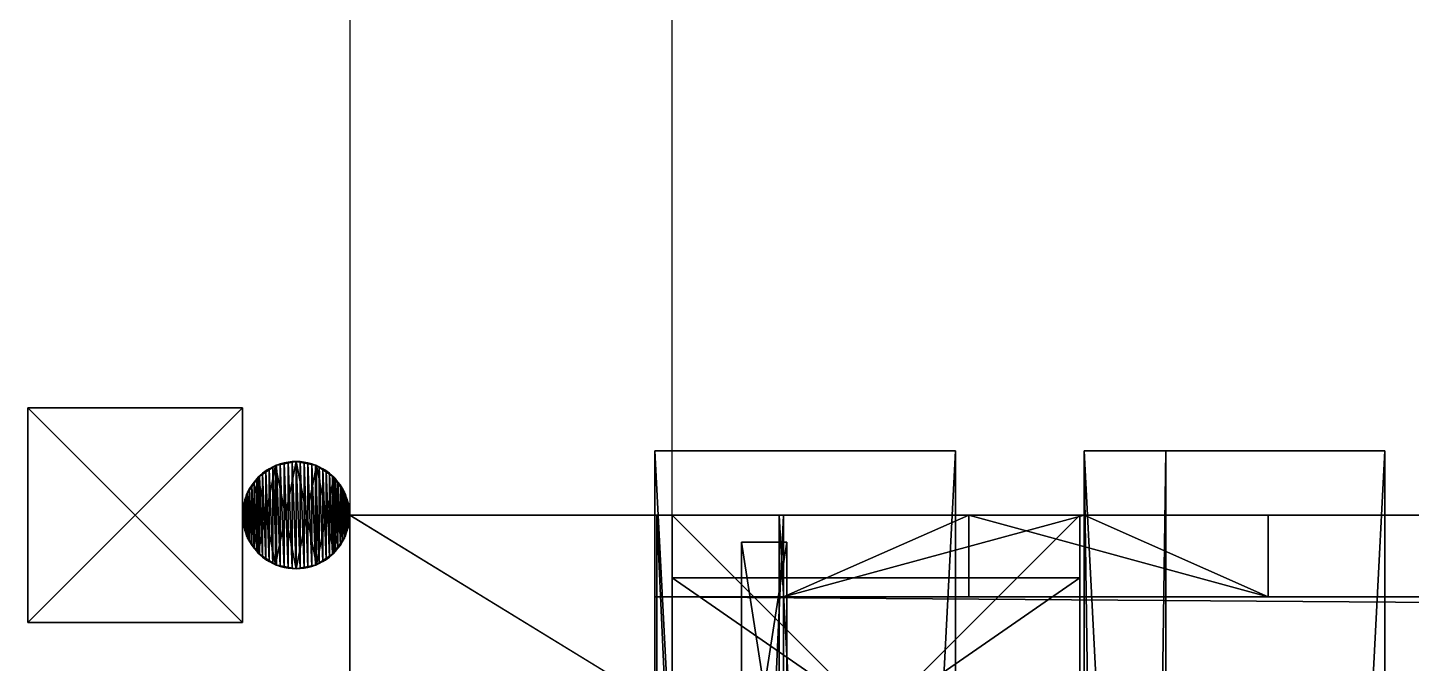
# Model space of a CAD drawing. Extents: x -1989 to 1557, y -2316 to 1157.
# Drawn here: x -90 to -25.5, y -1120.7 to -1091.1 of the extents above; entities that cross this region are included whole.
import ezdxf

# ---------------------------------------------------------------- set-up
doc = ezdxf.new("R2010")
doc.units = 0
doc.layers.get('0').update_dxf_attribs({"color": 13, "linetype": 'CONTINUOUS'})
for name, color, linetype in [('COLUMN', 5, 'CONTINUOUS'), ('COLUMN_C', 5, 'CONTINUOUS'), ('RED_DUST_1', 12, 'CONTINUOUS'), ('SITE', 250, 'CONTINUOUS')]:
    doc.layers.add(name, color=color, linetype=linetype)

# ---------------------------------------------------------------- blocks, each defined once
blk = doc.blocks.new('COMPONENT_1')
for p, q in [((0, -12), (0, 258.82)), ((0, 258.82), (14, 258.82)), ((0, -12, 2.7), (0, 258.82, 2.7)), ((0, 258.82), (0, 258.82, 2.7)), ((0, 258.82, 2.7), (14, 258.82, 2.7)), ((14, 258.82), (14, -12)), ((14, 258.82), (14, 258.82, 2.7)), ((14, 258.82, 2.7), (14, -12, 2.7))]:
    blk.add_line(p, q)
mesh = blk.add_polyface()
corners = [(14, 258.82), (0, -12), (0, 258.82), (14, -12)]
mesh.append_faces([[corners[k] for k in face] for face in [(0, 1, 2), (1, 0, 3)]], dxfattribs={"vtx0": -1})
mesh = blk.add_polyface()
corners = [(0, 258.82, 2.7), (0, -12), (0, -12, 2.7), (0, 258.82)]
mesh.append_faces([[corners[k] for k in face] for face in [(0, 1, 2), (1, 0, 3)]], dxfattribs={"vtx0": -1})
at = {"color": 250}
mesh = blk.add_polyface(dxfattribs=at)
corners = [(14, -12, 2.7), (0, 258.82, 2.7), (0, -12, 2.7), (14, 258.82, 2.7)]
mesh.append_faces([[corners[k] for k in face] for face in [(0, 1, 2), (1, 0, 3)]], dxfattribs={"vtx0": -1, "color": 250})
mesh = blk.add_polyface()
corners = [(0, 258.82, 2.7), (14, 258.82), (0, 258.82), (14, 258.82, 2.7)]
mesh.append_faces([[corners[k] for k in face] for face in [(0, 1, 2), (1, 0, 3)]], dxfattribs={"vtx0": -1})
mesh = blk.add_polyface()
corners = [(14, 258.82), (14, -12, 2.7), (14, -12), (14, 258.82, 2.7)]
mesh.append_faces([[corners[k] for k in face] for face in [(0, 1, 2), (1, 0, 3)]], dxfattribs={"vtx0": -1})
blk = doc.blocks.new('GROUP_16')
for p, q in [((570, 0), (570, 260)), ((21.199, 0), (570, 0))]:
    blk.add_line(p, q)
mesh = blk.add_polyface()
corners = [(145.547, 260), (570, 0), (21.199, 0), (570, 260)]
mesh.append_faces([[corners[k] for k in face] for face in [(0, 1, 2), (1, 0, 3)]], dxfattribs={"vtx0": -1})
blk = doc.blocks.new('GROUP_33')
for p, q in [((13.787, 3.8, 354.531), (0, 3.8, 352.1)), ((0, 0, 352.1), (0, 3.8, 352.1)), ((0, 3.8, 352.1), (62.085, 3.8)), ((76.301, 3.8), (13.787, 3.8, 354.531)), ((13.787, 0, 354.531), (13.787, 3.8, 354.531)), ((62.085, 0), (62.085, 3.8)), ((62.085, 3.8), (76.301, 3.8)), ((76.301, 0), (76.301, 3.8)), ((0, 0, 352.1), (62.085, 0)), ((13.787, 0, 354.531), (0, 0, 352.1)), ((76.301, 0), (13.787, 0, 354.531)), ((62.085, 0), (76.301, 0))]:
    blk.add_line(p, q)
mesh = blk.add_polyface()
corners = [(0, 3.8, 352.1), (62.085, 0), (0, 0, 352.1), (62.085, 3.8)]
mesh.append_faces([[corners[k] for k in face] for face in [(0, 1, 2), (1, 0, 3)]], dxfattribs={"vtx0": -1})
mesh = blk.add_polyface()
corners = [(13.787, 0, 354.531), (0, 3.8, 352.1), (0, 0, 352.1), (13.787, 3.8, 354.531)]
mesh.append_faces([[corners[k] for k in face] for face in [(0, 1, 2), (1, 0, 3)]], dxfattribs={"vtx0": -1})
mesh = blk.add_polyface()
corners = [(0, 3.8, 352.1), (76.301, 3.8), (62.085, 3.8), (13.787, 3.8, 354.531)]
mesh.append_faces([[corners[k] for k in face] for face in [(0, 1, 2), (1, 0, 3)]], dxfattribs={"vtx0": -1})
mesh = blk.add_polyface()
corners = [(76.301, 3.8), (13.787, 0, 354.531), (76.301, 0), (13.787, 3.8, 354.531)]
mesh.append_faces([[corners[k] for k in face] for face in [(0, 1, 2), (1, 0, 3)]], dxfattribs={"vtx0": -1})
mesh = blk.add_polyface()
corners = [(76.301, 3.8), (62.085, 0), (62.085, 3.8), (76.301, 0)]
mesh.append_faces([[corners[k] for k in face] for face in [(0, 1, 2), (1, 0, 3)]], dxfattribs={"vtx0": -1})
mesh = blk.add_polyface()
corners = [(76.301, 0), (0, 0, 352.1), (62.085, 0), (13.787, 0, 354.531)]
mesh.append_faces([[corners[k] for k in face] for face in [(0, 1, 2), (1, 0, 3)]], dxfattribs={"vtx0": -1})
blk = doc.blocks.new('GROUP_28')
for p, q in [((0, 0, 3.8), (0, 254.253, 3.8)), ((0, 0), (0, 254.253)), ((14.216, 254.253), (14.216, 0)), ((14.216, 254.253, 3.8), (14.216, 0, 3.8)), ((0, 0), (0, 0, 3.8)), ((14.216, 0), (0, 0)), ((14.216, 0, 3.8), (0, 0, 3.8)), ((14.216, 0), (14.216, 0, 3.8))]:
    blk.add_line(p, q)
mesh = blk.add_polyface()
corners = [(14.216, 0, 3.8), (0, 254.253, 3.8), (0, 0, 3.8), (14.216, 254.253, 3.8)]
mesh.append_faces([[corners[k] for k in face] for face in [(0, 1, 2), (1, 0, 3)]], dxfattribs={"vtx0": -1})
mesh = blk.add_polyface()
corners = [(0, 254.253, 3.8), (0, 0), (0, 0, 3.8), (0, 254.253)]
mesh.append_faces([[corners[k] for k in face] for face in [(0, 1, 2), (1, 0, 3)]], dxfattribs={"vtx0": -1})
mesh = blk.add_polyface()
corners = [(0, 254.253), (14.216, 0), (0, 0), (14.216, 254.253)]
mesh.append_faces([[corners[k] for k in face] for face in [(0, 1, 2), (1, 0, 3)]], dxfattribs={"vtx0": -1})
mesh = blk.add_polyface()
corners = [(14.216, 254.253), (14.216, 0, 3.8), (14.216, 0), (14.216, 254.253, 3.8)]
mesh.append_faces([[corners[k] for k in face] for face in [(0, 1, 2), (1, 0, 3)]], dxfattribs={"vtx0": -1})
mesh = blk.add_polyface()
corners = [(14.216, 0, 3.8), (0, 0), (14.216, 0), (0, 0, 3.8)]
mesh.append_faces([[corners[k] for k in face] for face in [(0, 1, 2), (1, 0, 3)]], dxfattribs={"vtx0": -1})
blk = doc.blocks.new('GROUP_4')
for p, q in [((19, 19, -9), (0, 19, -9)), ((0, 19, -9), (0, 19, 10)), ((19, 19, 10), (0, 19, 10)), ((0, 19, -9), (0, 0, -9)), ((0, 19, 10), (0, 0, 10)), ((19, 19, -9), (19, 19, 10)), ((19, 0, -9), (19, 19, -9)), ((19, 0, 10), (19, 19, 10)), ((0, 16.08, 7.08), (0, 2.92, 7.08)), ((0, 2.92, -6.08), (0, 16.08, -6.08)), ((0, 16.08, -6.08), (0, 16.08, 7.08)), ((19, 16.08, 7.08), (0, 16.08, 7.08)), ((19, 16.08, -6.08), (0, 16.08, -6.08)), ((19, 16.08, -6.08), (19, 16.08, 7.08)), ((19, 16.08, 7.08), (19, 2.92, 7.08)), ((19, 2.92, -6.08), (19, 16.08, -6.08)), ((0, 2.92, 7.08), (0, 2.92, -6.08)), ((19, 2.92, 7.08), (0, 2.92, 7.08)), ((19, 2.92, -6.08), (0, 2.92, -6.08)), ((19, 2.92, 7.08), (19, 2.92, -6.08)), ((0, 0, 10), (19, 0, 10)), ((0, 0, -9), (19, 0, -9)), ((0, 0, -9), (0, 0, 10)), ((19, 0, -9), (19, 0, 10))]:
    blk.add_line(p, q)
mesh = blk.add_polyface()
corners = [(0, 19, 10), (19, 19, -9), (0, 19, -9), (19, 19, 10)]
mesh.append_faces([[corners[k] for k in face] for face in [(0, 1, 2), (1, 0, 3)]], dxfattribs={"vtx0": -1})
mesh = blk.add_polyface()
corners = [(19, 0, 10), (0, 19, 10), (0, 0, 10), (19, 19, 10)]
mesh.append_faces([[corners[k] for k in face] for face in [(0, 1, 2), (1, 0, 3)]], dxfattribs={"vtx0": -1})
mesh = blk.add_polyface()
corners = [(19, 19, -9), (0, 0, -9), (0, 19, -9), (19, 0, -9)]
mesh.append_faces([[corners[k] for k in face] for face in [(0, 1, 2), (1, 0, 3)]], dxfattribs={"vtx0": -1})
mesh = blk.add_polyface()
corners = [(0, 0, 10), (0, 2.92, 7.08), (0, 0, -9), (0, 19, 10), (0, 16.08, 7.08), (0, 16.08, -6.08), (0, 2.92, -6.08), (0, 19, -9)]
mesh.append_faces([[corners[k] for k in face] for face in [(0, 1, 2), (1, 3, 4), (4, 3, 5), (2, 6, 7), (6, 2, 1), (7, 5, 3)]], dxfattribs={"vtx0": -1, "vtx1": -1})
mesh.append_faces([[corners[k] for k in face] for face in [(1, 0, 3), (7, 6, 5)]], dxfattribs={"vtx0": -1, "vtx2": -1})
mesh = blk.add_polyface()
corners = [(19, 0, -9), (19, 2.92, -6.08), (19, 0, 10), (19, 19, -9), (19, 16.08, -6.08), (19, 16.08, 7.08), (19, 2.92, 7.08), (19, 19, 10)]
mesh.append_faces([[corners[k] for k in face] for face in [(0, 1, 2), (1, 3, 4), (4, 3, 5), (2, 6, 7), (6, 2, 1), (7, 5, 3)]], dxfattribs={"vtx0": -1, "vtx1": -1})
mesh.append_faces([[corners[k] for k in face] for face in [(1, 0, 3), (7, 6, 5)]], dxfattribs={"vtx0": -1, "vtx2": -1})
mesh = blk.add_polyface()
corners = [(19, 16.08, 7.08), (0, 2.92, 7.08), (0, 16.08, 7.08), (19, 2.92, 7.08)]
mesh.append_faces([[corners[k] for k in face] for face in [(0, 1, 2), (1, 0, 3)]], dxfattribs={"vtx0": -1})
mesh = blk.add_polyface()
corners = [(19, 2.92, -6.08), (0, 16.08, -6.08), (0, 2.92, -6.08), (19, 16.08, -6.08)]
mesh.append_faces([[corners[k] for k in face] for face in [(0, 1, 2), (1, 0, 3)]], dxfattribs={"vtx0": -1})
mesh = blk.add_polyface()
corners = [(19, 16.08, 7.08), (0, 16.08, -6.08), (19, 16.08, -6.08), (0, 16.08, 7.08)]
mesh.append_faces([[corners[k] for k in face] for face in [(0, 1, 2), (1, 0, 3)]], dxfattribs={"vtx0": -1})
mesh = blk.add_polyface()
corners = [(0, 2.92, 7.08), (19, 2.92, -6.08), (0, 2.92, -6.08), (19, 2.92, 7.08)]
mesh.append_faces([[corners[k] for k in face] for face in [(0, 1, 2), (1, 0, 3)]], dxfattribs={"vtx0": -1})
mesh = blk.add_polyface()
corners = [(19, 0, 10), (0, 0, -9), (19, 0, -9), (0, 0, 10)]
mesh.append_faces([[corners[k] for k in face] for face in [(0, 1, 2), (1, 0, 3)]], dxfattribs={"vtx0": -1})
blk = doc.blocks.new('GROUP_1')
at = {"color": 7}
for p, q in [((50.867, 1197.5), (50.867, 1207.5)), ((50.867, 1207.5), (60.867, 1207.5)), ((50.867, 1207.5), (50.867, 1207.5, 400)), ((50.867, 1207.5, 400), (60.867, 1207.5, 400)), ((50.867, 1197.5, 400), (50.867, 1207.5, 400)), ((60.867, 1207.5), (60.867, 1197.5)), ((60.867, 1207.5), (60.867, 1207.5, 400)), ((60.867, 1207.5, 400), (60.867, 1197.5, 400)), ((62.41, 1204.81, 190), (61.599, 1204.268, 190)), ((62.41, 1204.81), (61.599, 1204.268)), ((61.599, 1204.268), (62.41, 1204.81, 190)), ((62.117, 1204.665, 190), (61.958, 1204.566, 190)), ((62.282, 1204.752, 190), (62.117, 1204.665, 190)), ((62.453, 1204.827, 190), (62.282, 1204.752, 190)), ((63.367, 1205, 190), (62.41, 1204.81, 190)), ((63.367, 1205), (62.41, 1204.81)), ((62.41, 1204.81), (63.367, 1205, 190)), ((62.41, 1204.81, 190), (62.41, 1204.81)), ((62.63, 1204.889, 190), (62.453, 1204.827, 190)), ((62.81, 1204.938, 190), (62.63, 1204.889, 190)), ((62.994, 1204.972, 190), (62.81, 1204.938, 190)), ((63.18, 1204.993, 190), (62.994, 1204.972, 190)), ((63.367, 1205, 190), (63.18, 1204.993, 190)), ((64.323, 1204.81, 190), (63.367, 1205, 190)), ((63.367, 1205, 190), (63.367, 1205)), ((64.323, 1204.81), (63.367, 1205)), ((63.367, 1205), (64.323, 1204.81, 190)), ((63.553, 1204.993, 190), (63.367, 1205, 190)), ((63.739, 1204.972, 190), (63.553, 1204.993, 190)), ((63.923, 1204.938, 190), (63.739, 1204.972, 190)), ((64.104, 1204.889, 190), (63.923, 1204.938, 190)), ((64.28, 1204.827, 190), (64.104, 1204.889, 190)), ((64.451, 1204.752, 190), (64.28, 1204.827, 190)), ((65.134, 1204.268, 190), (64.323, 1204.81, 190)), ((65.134, 1204.268), (64.323, 1204.81)), ((64.323, 1204.81), (65.134, 1204.268, 190)), ((64.323, 1204.81, 190), (64.323, 1204.81)), ((64.617, 1204.665, 190), (64.451, 1204.752, 190)), ((64.775, 1204.566, 190), (64.617, 1204.665, 190)), ((61.599, 1204.268, 190), (61.057, 1203.457, 190)), ((61.599, 1204.268), (61.057, 1203.457)), ((61.057, 1203.457), (61.599, 1204.268, 190)), ((61.412, 1204.059, 190), (61.301, 1203.908, 190)), ((61.534, 1204.2, 190), (61.412, 1204.059, 190)), ((61.666, 1204.333, 190), (61.534, 1204.2, 190)), ((61.599, 1204.268, 190), (61.599, 1204.268)), ((61.808, 1204.455, 190), (61.666, 1204.333, 190)), ((61.958, 1204.566, 190), (61.808, 1204.455, 190)), ((64.925, 1204.455, 190), (64.775, 1204.566, 190)), ((65.067, 1204.333, 190), (64.925, 1204.455, 190)), ((65.199, 1204.2, 190), (65.067, 1204.333, 190)), ((65.676, 1203.457, 190), (65.134, 1204.268, 190)), ((65.134, 1204.268, 190), (65.134, 1204.268)), ((65.676, 1203.457), (65.134, 1204.268)), ((65.134, 1204.268), (65.676, 1203.457, 190)), ((65.321, 1204.059, 190), (65.199, 1204.2, 190)), ((65.432, 1203.908, 190), (65.321, 1204.059, 190)), ((61.057, 1203.457, 190), (60.867, 1202.5, 190)), ((61.057, 1203.457), (60.867, 1202.5)), ((60.867, 1202.5), (61.057, 1203.457, 190)), ((61.039, 1203.413, 190), (60.978, 1203.237, 190)), ((61.114, 1203.585, 190), (61.039, 1203.413, 190)), ((61.057, 1203.457, 190), (61.057, 1203.457)), ((61.202, 1203.75, 190), (61.114, 1203.585, 190)), ((61.301, 1203.908, 190), (61.202, 1203.75, 190)), ((65.532, 1203.75, 190), (65.432, 1203.908, 190)), ((65.619, 1203.585, 190), (65.532, 1203.75, 190)), ((65.694, 1203.413, 190), (65.619, 1203.585, 190)), ((65.867, 1202.5, 190), (65.676, 1203.457, 190)), ((65.867, 1202.5), (65.676, 1203.457)), ((65.676, 1203.457), (65.867, 1202.5, 190)), ((65.676, 1203.457, 190), (65.676, 1203.457)), ((65.755, 1203.237, 190), (65.694, 1203.413, 190)), ((60.895, 1202.873, 190), (60.874, 1202.687, 190)), ((60.929, 1203.056, 190), (60.895, 1202.873, 190)), ((60.978, 1203.237, 190), (60.929, 1203.056, 190)), ((65.804, 1203.056, 190), (65.755, 1203.237, 190)), ((65.839, 1202.873, 190), (65.804, 1203.056, 190)), ((65.86, 1202.687, 190), (65.839, 1202.873, 190)), ((60.874, 1202.687, 190), (60.867, 1202.5, 190)), ((60.867, 1202.5, 190), (61.057, 1201.543, 190)), ((60.867, 1202.5, 190), (60.867, 1202.5)), ((60.867, 1202.5), (61.057, 1201.543)), ((61.057, 1201.543), (60.867, 1202.5, 190)), ((60.867, 1202.5, 190), (60.874, 1202.313, 190)), ((60.874, 1202.313, 190), (60.895, 1202.127, 190)), ((60.895, 1202.127, 190), (60.929, 1201.944, 190)), ((65.676, 1201.543, 190), (65.867, 1202.5, 190)), ((65.676, 1201.543), (65.867, 1202.5)), ((65.867, 1202.5), (65.676, 1201.543, 190)), ((65.804, 1201.944, 190), (65.839, 1202.127, 190)), ((65.839, 1202.127, 190), (65.86, 1202.313, 190)), ((65.867, 1202.5, 190), (65.86, 1202.687, 190)), ((65.86, 1202.313, 190), (65.867, 1202.5, 190)), ((65.867, 1202.5, 190), (65.867, 1202.5)), ((60.929, 1201.944, 190), (60.978, 1201.763, 190)), ((60.978, 1201.763, 190), (61.039, 1201.587, 190)), ((61.039, 1201.587, 190), (61.114, 1201.415, 190)), ((61.057, 1201.543, 190), (61.599, 1200.732, 190)), ((61.057, 1201.543, 190), (61.057, 1201.543)), ((61.057, 1201.543), (61.599, 1200.732)), ((61.599, 1200.732), (61.057, 1201.543, 190)), ((61.114, 1201.415, 190), (61.202, 1201.25, 190)), ((65.134, 1200.732, 190), (65.676, 1201.543, 190)), ((65.134, 1200.732), (65.676, 1201.543)), ((65.676, 1201.543), (65.134, 1200.732, 190)), ((65.532, 1201.25, 190), (65.619, 1201.415, 190)), ((65.619, 1201.415, 190), (65.694, 1201.587, 190)), ((65.676, 1201.543, 190), (65.676, 1201.543)), ((65.694, 1201.587, 190), (65.755, 1201.763, 190)), ((65.755, 1201.763, 190), (65.804, 1201.944, 190)), ((61.202, 1201.25, 190), (61.301, 1201.092, 190)), ((61.301, 1201.092, 190), (61.412, 1200.941, 190)), ((61.412, 1200.941, 190), (61.534, 1200.8, 190)), ((61.534, 1200.8, 190), (61.666, 1200.667, 190)), ((65.067, 1200.667, 190), (65.199, 1200.8, 190)), ((65.199, 1200.8, 190), (65.321, 1200.941, 190)), ((65.321, 1200.941, 190), (65.432, 1201.092, 190)), ((65.432, 1201.092, 190), (65.532, 1201.25, 190)), ((61.599, 1200.732, 190), (62.41, 1200.19, 190)), ((61.599, 1200.732, 190), (61.599, 1200.732)), ((61.599, 1200.732), (62.41, 1200.19)), ((62.41, 1200.19), (61.599, 1200.732, 190)), ((61.666, 1200.667, 190), (61.808, 1200.545, 190)), ((61.808, 1200.545, 190), (61.958, 1200.435, 190)), ((61.958, 1200.435, 190), (62.117, 1200.335, 190)), ((62.117, 1200.335, 190), (62.282, 1200.248, 190)), ((62.282, 1200.248, 190), (62.453, 1200.173, 190)), ((62.41, 1200.19, 190), (63.367, 1200, 190)), ((62.41, 1200.19, 190), (62.41, 1200.19)), ((62.41, 1200.19), (63.367, 1200)), ((63.367, 1200), (62.41, 1200.19, 190)), ((62.453, 1200.173, 190), (62.63, 1200.111, 190)), ((62.63, 1200.111, 190), (62.81, 1200.063, 190)), ((63.367, 1200, 190), (64.323, 1200.19, 190)), ((63.367, 1200), (64.323, 1200.19)), ((64.323, 1200.19), (63.367, 1200, 190)), ((63.923, 1200.063, 190), (64.104, 1200.111, 190)), ((64.104, 1200.111, 190), (64.28, 1200.173, 190)), ((64.28, 1200.173, 190), (64.451, 1200.248, 190)), ((64.323, 1200.19, 190), (65.134, 1200.732, 190)), ((64.323, 1200.19), (65.134, 1200.732)), ((65.134, 1200.732), (64.323, 1200.19, 190)), ((64.323, 1200.19, 190), (64.323, 1200.19)), ((64.451, 1200.248, 190), (64.617, 1200.335, 190)), ((64.617, 1200.335, 190), (64.775, 1200.435, 190)), ((64.775, 1200.435, 190), (64.925, 1200.545, 190)), ((64.925, 1200.545, 190), (65.067, 1200.667, 190)), ((65.134, 1200.732, 190), (65.134, 1200.732)), ((62.81, 1200.063, 190), (62.994, 1200.028, 190)), ((62.994, 1200.028, 190), (63.18, 1200.007, 190)), ((63.18, 1200.007, 190), (63.367, 1200, 190)), ((63.367, 1200, 190), (63.553, 1200.007, 190)), ((63.367, 1200, 190), (63.367, 1200)), ((63.553, 1200.007, 190), (63.739, 1200.028, 190)), ((63.739, 1200.028, 190), (63.923, 1200.063, 190)), ((60.867, 1197.5), (50.867, 1197.5)), ((50.867, 1197.5, 400), (50.867, 1197.5)), ((60.867, 1197.5, 400), (50.867, 1197.5, 400)), ((60.867, 1197.5), (60.867, 1197.5, 400))]:
    blk.add_line(p, q, dxfattribs=at)
at = {"layer": 'COLUMN', "color": 7}
blk.add_polyline3d([(65.867, 1202.5, 190), (65.825, 1202.955, 190), (65.691, 1203.42, 190), (65.459, 1203.868, 190), (65.134, 1204.268, 190), (64.735, 1204.593, 190), (64.287, 1204.825, 190), (63.821, 1204.958, 190), (63.367, 1205, 190), (62.912, 1204.958, 190), (62.446, 1204.825, 190), (61.999, 1204.593, 190), (61.599, 1204.268, 190), (61.274, 1203.868, 190), (61.042, 1203.42, 190), (60.908, 1202.955, 190), (60.867, 1202.5, 190), (60.908, 1202.045, 190), (61.042, 1201.58, 190), (61.274, 1201.132, 190), (61.599, 1200.732, 190), (61.999, 1200.408, 190), (62.446, 1200.176, 190), (62.912, 1200.042, 190), (63.367, 1200, 190), (63.821, 1200.042, 190), (64.287, 1200.176, 190), (64.735, 1200.408, 190), (65.134, 1200.732, 190), (65.459, 1201.132, 190), (65.691, 1201.58, 190), (65.825, 1202.045, 190), (65.867, 1202.5, 190)], close=True, dxfattribs=at)
at = {"layer": 'COLUMN_C', "color": 7}
blk.add_polyline3d([(50.867, 1197.5, 0), (60.867, 1197.5, 0), (60.867, 1207.5, 0), (50.867, 1207.5, 0), (50.867, 1197.5, 0)], close=True, dxfattribs=at)
at = {"layer": 'RED_DUST_1', "color": 7}
blk.add_polyline3d([(614.668, 1202.5, 0), (65.867, 1202.5, 0), (65.867, 942.5, 0), (490.32, 942.5, 0), (614.668, 1202.5, 0)], close=True, dxfattribs=at)
at = {"layer": 'SITE', "color": 7}
for points in [[(65.867, 2742.5, 0), (65.867, 2.5, 0)], [(80.867, 2742.5, 0), (80.867, 2.5, 0)]]:
    blk.add_polyline3d(points, dxfattribs=at)
at = {"layer": 'COLUMN', "color": 7}
mesh = blk.add_polyface(dxfattribs=at)
corners = [(61.057, 1201.543, 190), (61.057, 1203.457, 190), (60.867, 1202.5, 190), (61.599, 1200.732, 190), (61.599, 1204.268, 190), (62.41, 1200.19, 190), (62.41, 1204.81, 190), (63.367, 1200, 190), (63.367, 1205, 190), (64.323, 1200.19, 190), (64.323, 1204.81, 190), (65.134, 1200.732, 190), (65.134, 1204.268, 190), (65.676, 1201.543, 190), (65.676, 1203.457, 190), (65.867, 1202.5, 190)]
mesh.append_faces([[corners[k] for k in face] for face in [(0, 1, 2), (14, 13, 15)]], dxfattribs={"vtx0": -1, "color": 7})
mesh.append_faces([[corners[k] for k in face] for face in [(1, 3, 4), (4, 5, 6), (6, 7, 8), (8, 9, 10), (10, 11, 12), (12, 13, 14)]], dxfattribs={"vtx0": -1, "vtx1": -1, "color": 7})
mesh.append_faces([[corners[k] for k in face] for face in [(1, 0, 3), (4, 3, 5), (6, 5, 7), (8, 7, 9), (10, 9, 11), (12, 11, 13)]], dxfattribs={"vtx0": -1, "vtx2": -1, "color": 7})
mesh = blk.add_polyface(dxfattribs=at)
corners = [(61.057, 1203.457), (61.057, 1201.543), (60.867, 1202.5), (61.599, 1204.268), (61.599, 1200.732), (62.41, 1204.81), (62.41, 1200.19), (63.367, 1205), (63.367, 1200), (64.323, 1204.81), (64.323, 1200.19), (65.134, 1204.268), (65.134, 1200.732), (65.676, 1203.457), (65.676, 1201.543), (65.867, 1202.5)]
mesh.append_faces([[corners[k] for k in face] for face in [(0, 1, 2), (14, 13, 15)]], dxfattribs={"vtx0": -1, "color": 7})
mesh.append_faces([[corners[k] for k in face] for face in [(1, 3, 4), (4, 5, 6), (6, 7, 8), (8, 9, 10), (10, 11, 12), (12, 13, 14)]], dxfattribs={"vtx0": -1, "vtx1": -1, "color": 7})
mesh.append_faces([[corners[k] for k in face] for face in [(1, 0, 3), (4, 3, 5), (6, 5, 7), (8, 7, 9), (10, 9, 11), (12, 11, 13)]], dxfattribs={"vtx0": -1, "vtx2": -1, "color": 7})
mesh = blk.add_polyface(dxfattribs=at)
corners = [(60.874, 1202.313, 190), (60.874, 1202.687, 190), (60.867, 1202.5, 190), (60.895, 1202.127, 190), (60.895, 1202.873, 190), (60.929, 1201.944, 190), (60.929, 1203.056, 190), (60.978, 1201.763, 190), (60.978, 1203.237, 190), (61.039, 1201.587, 190), (61.039, 1203.413, 190), (61.114, 1201.415, 190), (61.114, 1203.585, 190), (61.202, 1201.25, 190), (61.202, 1203.75, 190), (61.301, 1201.092, 190), (61.301, 1203.908, 190), (61.412, 1200.941, 190), (61.412, 1204.059, 190), (61.534, 1200.8, 190), (61.534, 1204.2, 190), (61.666, 1200.667, 190), (61.666, 1204.333, 190), (61.808, 1200.545, 190), (61.808, 1204.455, 190), (61.958, 1200.435, 190), (61.958, 1204.566, 190), (62.117, 1200.335, 190), (62.117, 1204.665, 190), (62.282, 1200.248, 190), (62.282, 1204.752, 190), (62.453, 1200.173, 190), (62.453, 1204.827, 190), (62.63, 1200.111, 190), (62.63, 1204.889, 190), (62.81, 1200.063, 190), (62.81, 1204.938, 190), (62.994, 1200.028, 190), (62.994, 1204.972, 190), (63.18, 1200.007, 190), (63.18, 1204.993, 190), (63.367, 1200, 190), (63.367, 1205, 190), (63.553, 1200.007, 190), (63.553, 1204.993, 190), (63.739, 1200.028, 190), (63.739, 1204.972, 190), (63.923, 1200.063, 190), (63.923, 1204.938, 190), (64.104, 1200.111, 190), (64.104, 1204.889, 190), (64.28, 1200.173, 190), (64.28, 1204.827, 190), (64.451, 1200.248, 190), (64.451, 1204.752, 190), (64.617, 1200.335, 190), (64.617, 1204.665, 190), (64.775, 1200.435, 190), (64.775, 1204.566, 190), (64.925, 1200.545, 190), (64.925, 1204.455, 190), (65.067, 1200.667, 190), (65.067, 1204.333, 190), (65.199, 1200.8, 190), (65.199, 1204.2, 190), (65.321, 1200.941, 190), (65.321, 1204.059, 190), (65.432, 1201.092, 190), (65.432, 1203.908, 190), (65.532, 1201.25, 190), (65.532, 1203.75, 190), (65.619, 1201.415, 190), (65.619, 1203.585, 190), (65.694, 1201.587, 190), (65.694, 1203.413, 190), (65.755, 1201.763, 190), (65.755, 1203.237, 190), (65.804, 1201.944, 190), (65.804, 1203.056, 190), (65.839, 1202.127, 190), (65.839, 1202.873, 190), (65.86, 1202.313, 190), (65.86, 1202.687, 190), (65.867, 1202.5, 190)]
mesh.append_faces([[corners[k] for k in face] for face in [(0, 1, 2), (82, 81, 83)]], dxfattribs={"vtx0": -1, "color": 7})
mesh.append_faces([[corners[k] for k in face] for face in [(1, 3, 4), (4, 5, 6), (6, 7, 8), (8, 9, 10), (10, 11, 12), (12, 13, 14), (14, 15, 16), (16, 17, 18), (18, 19, 20), (20, 21, 22), (22, 23, 24), (24, 25, 26), (26, 27, 28), (28, 29, 30), (30, 31, 32), (32, 33, 34), (34, 35, 36), (36, 37, 38), (38, 39, 40), (40, 41, 42), (42, 43, 44), (44, 45, 46), (46, 47, 48), (48, 49, 50), (50, 51, 52), (52, 53, 54), (54, 55, 56), (56, 57, 58), (58, 59, 60), (60, 61, 62), (62, 63, 64), (64, 65, 66), (66, 67, 68), (68, 69, 70), (70, 71, 72), (72, 73, 74), (74, 75, 76), (76, 77, 78), (78, 79, 80), (80, 81, 82)]], dxfattribs={"vtx0": -1, "vtx1": -1, "color": 7})
mesh.append_faces([[corners[k] for k in face] for face in [(1, 0, 3), (4, 3, 5), (6, 5, 7), (8, 7, 9), (10, 9, 11), (12, 11, 13), (14, 13, 15), (16, 15, 17), (18, 17, 19), (20, 19, 21), (22, 21, 23), (24, 23, 25), (26, 25, 27), (28, 27, 29), (30, 29, 31), (32, 31, 33), (34, 33, 35), (36, 35, 37), (38, 37, 39), (40, 39, 41), (42, 41, 43), (44, 43, 45), (46, 45, 47), (48, 47, 49), (50, 49, 51), (52, 51, 53), (54, 53, 55), (56, 55, 57), (58, 57, 59), (60, 59, 61), (62, 61, 63), (64, 63, 65), (66, 65, 67), (68, 67, 69), (70, 69, 71), (72, 71, 73), (74, 73, 75), (76, 75, 77), (78, 77, 79), (80, 79, 81)]], dxfattribs={"vtx0": -1, "vtx2": -1, "color": 7})
mesh = blk.add_polyface(dxfattribs=at)
corners = [(62.41, 1204.81, 190), (62.41, 1204.81), (61.599, 1204.268)]
mesh.append_faces([[corners[k] for k in face] for face in [(0, 1, 2)]], dxfattribs={"color": 7})
mesh = blk.add_polyface(dxfattribs=at)
corners = [(62.41, 1204.81, 190), (61.599, 1204.268), (61.599, 1204.268, 190)]
mesh.append_faces([[corners[k] for k in face] for face in [(0, 1, 2)]], dxfattribs={"color": 7})
mesh = blk.add_polyface(dxfattribs=at)
corners = [(63.367, 1205, 190), (63.367, 1205), (62.41, 1204.81)]
mesh.append_faces([[corners[k] for k in face] for face in [(0, 1, 2)]], dxfattribs={"color": 7})
mesh = blk.add_polyface(dxfattribs=at)
corners = [(63.367, 1205, 190), (62.41, 1204.81), (62.41, 1204.81, 190)]
mesh.append_faces([[corners[k] for k in face] for face in [(0, 1, 2)]], dxfattribs={"color": 7})
mesh = blk.add_polyface(dxfattribs=at)
corners = [(64.323, 1204.81, 190), (64.323, 1204.81), (63.367, 1205)]
mesh.append_faces([[corners[k] for k in face] for face in [(0, 1, 2)]], dxfattribs={"color": 7})
mesh = blk.add_polyface(dxfattribs=at)
corners = [(64.323, 1204.81, 190), (63.367, 1205), (63.367, 1205, 190)]
mesh.append_faces([[corners[k] for k in face] for face in [(0, 1, 2)]], dxfattribs={"color": 7})
mesh = blk.add_polyface(dxfattribs=at)
corners = [(65.134, 1204.268, 190), (65.134, 1204.268), (64.323, 1204.81)]
mesh.append_faces([[corners[k] for k in face] for face in [(0, 1, 2)]], dxfattribs={"color": 7})
mesh = blk.add_polyface(dxfattribs=at)
corners = [(65.134, 1204.268, 190), (64.323, 1204.81), (64.323, 1204.81, 190)]
mesh.append_faces([[corners[k] for k in face] for face in [(0, 1, 2)]], dxfattribs={"color": 7})
mesh = blk.add_polyface(dxfattribs=at)
corners = [(61.599, 1204.268), (61.057, 1203.457), (61.599, 1204.268, 190)]
mesh.append_faces([[corners[k] for k in face] for face in [(0, 1, 2)]], dxfattribs={"color": 7})
mesh = blk.add_polyface(dxfattribs=at)
corners = [(61.599, 1204.268, 190), (61.057, 1203.457), (61.057, 1203.457, 190)]
mesh.append_faces([[corners[k] for k in face] for face in [(0, 1, 2)]], dxfattribs={"color": 7})
mesh = blk.add_polyface(dxfattribs=at)
corners = [(65.134, 1204.268), (65.676, 1203.457, 190), (65.676, 1203.457)]
mesh.append_faces([[corners[k] for k in face] for face in [(0, 1, 2)]], dxfattribs={"color": 7})
mesh = blk.add_polyface(dxfattribs=at)
corners = [(65.134, 1204.268, 190), (65.676, 1203.457, 190), (65.134, 1204.268)]
mesh.append_faces([[corners[k] for k in face] for face in [(0, 1, 2)]], dxfattribs={"color": 7})
mesh = blk.add_polyface(dxfattribs=at)
corners = [(61.057, 1203.457), (60.867, 1202.5), (61.057, 1203.457, 190)]
mesh.append_faces([[corners[k] for k in face] for face in [(0, 1, 2)]], dxfattribs={"color": 7})
mesh = blk.add_polyface(dxfattribs=at)
corners = [(61.057, 1203.457, 190), (60.867, 1202.5), (60.867, 1202.5, 190)]
mesh.append_faces([[corners[k] for k in face] for face in [(0, 1, 2)]], dxfattribs={"color": 7})
mesh = blk.add_polyface(dxfattribs=at)
corners = [(65.676, 1203.457), (65.867, 1202.5, 190), (65.867, 1202.5)]
mesh.append_faces([[corners[k] for k in face] for face in [(0, 1, 2)]], dxfattribs={"color": 7})
mesh = blk.add_polyface(dxfattribs=at)
corners = [(65.676, 1203.457, 190), (65.867, 1202.5, 190), (65.676, 1203.457)]
mesh.append_faces([[corners[k] for k in face] for face in [(0, 1, 2)]], dxfattribs={"color": 7})
mesh = blk.add_polyface(dxfattribs=at)
corners = [(60.867, 1202.5), (61.057, 1201.543), (60.867, 1202.5, 190)]
mesh.append_faces([[corners[k] for k in face] for face in [(0, 1, 2)]], dxfattribs={"color": 7})
mesh = blk.add_polyface(dxfattribs=at)
corners = [(60.867, 1202.5, 190), (61.057, 1201.543), (61.057, 1201.543, 190)]
mesh.append_faces([[corners[k] for k in face] for face in [(0, 1, 2)]], dxfattribs={"color": 7})
mesh = blk.add_polyface(dxfattribs=at)
corners = [(65.867, 1202.5), (65.676, 1201.543, 190), (65.676, 1201.543)]
mesh.append_faces([[corners[k] for k in face] for face in [(0, 1, 2)]], dxfattribs={"color": 7})
mesh = blk.add_polyface(dxfattribs=at)
corners = [(65.867, 1202.5, 190), (65.676, 1201.543, 190), (65.867, 1202.5)]
mesh.append_faces([[corners[k] for k in face] for face in [(0, 1, 2)]], dxfattribs={"color": 7})
mesh = blk.add_polyface(dxfattribs=at)
corners = [(61.057, 1201.543), (61.599, 1200.732), (61.057, 1201.543, 190)]
mesh.append_faces([[corners[k] for k in face] for face in [(0, 1, 2)]], dxfattribs={"color": 7})
mesh = blk.add_polyface(dxfattribs=at)
corners = [(61.057, 1201.543, 190), (61.599, 1200.732), (61.599, 1200.732, 190)]
mesh.append_faces([[corners[k] for k in face] for face in [(0, 1, 2)]], dxfattribs={"color": 7})
mesh = blk.add_polyface(dxfattribs=at)
corners = [(65.676, 1201.543), (65.134, 1200.732, 190), (65.134, 1200.732)]
mesh.append_faces([[corners[k] for k in face] for face in [(0, 1, 2)]], dxfattribs={"color": 7})
mesh = blk.add_polyface(dxfattribs=at)
corners = [(65.676, 1201.543, 190), (65.134, 1200.732, 190), (65.676, 1201.543)]
mesh.append_faces([[corners[k] for k in face] for face in [(0, 1, 2)]], dxfattribs={"color": 7})
mesh = blk.add_polyface(dxfattribs=at)
corners = [(61.599, 1200.732, 190), (61.599, 1200.732), (62.41, 1200.19)]
mesh.append_faces([[corners[k] for k in face] for face in [(0, 1, 2)]], dxfattribs={"color": 7})
mesh = blk.add_polyface(dxfattribs=at)
corners = [(61.599, 1200.732, 190), (62.41, 1200.19), (62.41, 1200.19, 190)]
mesh.append_faces([[corners[k] for k in face] for face in [(0, 1, 2)]], dxfattribs={"color": 7})
mesh = blk.add_polyface(dxfattribs=at)
corners = [(62.41, 1200.19, 190), (62.41, 1200.19), (63.367, 1200)]
mesh.append_faces([[corners[k] for k in face] for face in [(0, 1, 2)]], dxfattribs={"color": 7})
mesh = blk.add_polyface(dxfattribs=at)
corners = [(62.41, 1200.19, 190), (63.367, 1200), (63.367, 1200, 190)]
mesh.append_faces([[corners[k] for k in face] for face in [(0, 1, 2)]], dxfattribs={"color": 7})
mesh = blk.add_polyface(dxfattribs=at)
corners = [(63.367, 1200, 190), (63.367, 1200), (64.323, 1200.19)]
mesh.append_faces([[corners[k] for k in face] for face in [(0, 1, 2)]], dxfattribs={"color": 7})
mesh = blk.add_polyface(dxfattribs=at)
corners = [(63.367, 1200, 190), (64.323, 1200.19), (64.323, 1200.19, 190)]
mesh.append_faces([[corners[k] for k in face] for face in [(0, 1, 2)]], dxfattribs={"color": 7})
mesh = blk.add_polyface(dxfattribs=at)
corners = [(64.323, 1200.19, 190), (64.323, 1200.19), (65.134, 1200.732)]
mesh.append_faces([[corners[k] for k in face] for face in [(0, 1, 2)]], dxfattribs={"color": 7})
mesh = blk.add_polyface(dxfattribs=at)
corners = [(64.323, 1200.19, 190), (65.134, 1200.732), (65.134, 1200.732, 190)]
mesh.append_faces([[corners[k] for k in face] for face in [(0, 1, 2)]], dxfattribs={"color": 7})
at = {"layer": 'COLUMN_C', "color": 7}
mesh = blk.add_polyface(dxfattribs=at)
corners = [(60.867, 1207.5), (50.867, 1197.5), (50.867, 1207.5), (60.867, 1197.5)]
mesh.append_faces([[corners[k] for k in face] for face in [(0, 1, 2), (1, 0, 3)]], dxfattribs={"vtx0": -1, "color": 7})
mesh = blk.add_polyface(dxfattribs=at)
corners = [(50.867, 1207.5, 400), (60.867, 1207.5), (50.867, 1207.5), (60.867, 1207.5, 400)]
mesh.append_faces([[corners[k] for k in face] for face in [(0, 1, 2), (1, 0, 3)]], dxfattribs={"vtx0": -1, "color": 7})
mesh = blk.add_polyface(dxfattribs=at)
corners = [(50.867, 1207.5, 400), (50.867, 1197.5), (50.867, 1197.5, 400), (50.867, 1207.5)]
mesh.append_faces([[corners[k] for k in face] for face in [(0, 1, 2), (1, 0, 3)]], dxfattribs={"vtx0": -1, "color": 7})
mesh = blk.add_polyface(dxfattribs=at)
corners = [(60.867, 1197.5, 400), (50.867, 1207.5, 400), (50.867, 1197.5, 400), (60.867, 1207.5, 400)]
mesh.append_faces([[corners[k] for k in face] for face in [(0, 1, 2), (1, 0, 3)]], dxfattribs={"vtx0": -1, "color": 7})
mesh = blk.add_polyface(dxfattribs=at)
corners = [(60.867, 1207.5), (60.867, 1197.5, 400), (60.867, 1197.5), (60.867, 1207.5, 400)]
mesh.append_faces([[corners[k] for k in face] for face in [(0, 1, 2), (1, 0, 3)]], dxfattribs={"vtx0": -1, "color": 7})
mesh = blk.add_polyface(dxfattribs=at)
corners = [(60.867, 1197.5, 400), (50.867, 1197.5), (60.867, 1197.5), (50.867, 1197.5, 400)]
mesh.append_faces([[corners[k] for k in face] for face in [(0, 1, 2), (1, 0, 3)]], dxfattribs={"vtx0": -1, "color": 7})
blk = doc.blocks.new('GROUP_6')
for p, q in [((21.476, 0, 10.55), (21.476, 3.8, 10.55)), ((21.476, 0, -3.5), (21.476, 3.8, -3.5)), ((21.476, 3.8, -3.5), (288.742, 3.8, -3.5)), ((21.476, 3.8, 10.55), (21.476, 3.8, -3.5)), ((288.742, 3.8, 10.55), (21.476, 3.8, 10.55)), ((21.476, 0, -3.5), (288.742, 0, -3.5)), ((288.742, 0, 10.55), (21.476, 0, 10.55)), ((21.476, 0, 10.55), (21.476, 0, -3.5))]:
    blk.add_line(p, q)
mesh = blk.add_polyface()
corners = [(288.742, 3.8, -3.5), (21.476, 0, -3.5), (21.476, 3.8, -3.5), (288.742, 0, -3.5)]
mesh.append_faces([[corners[k] for k in face] for face in [(0, 1, 2), (1, 0, 3)]], dxfattribs={"vtx0": -1})
mesh = blk.add_polyface()
corners = [(21.476, 3.8, 10.55), (288.742, 3.8, -3.5), (21.476, 3.8, -3.5), (288.742, 3.8, 10.55)]
mesh.append_faces([[corners[k] for k in face] for face in [(0, 1, 2), (1, 0, 3)]], dxfattribs={"vtx0": -1})
mesh = blk.add_polyface()
corners = [(288.742, 0, 10.55), (21.476, 3.8, 10.55), (21.476, 0, 10.55), (288.742, 3.8, 10.55)]
mesh.append_faces([[corners[k] for k in face] for face in [(0, 1, 2), (1, 0, 3)]], dxfattribs={"vtx0": -1})
mesh = blk.add_polyface()
corners = [(21.476, 3.8, 10.55), (21.476, 0, -3.5), (21.476, 0, 10.55), (21.476, 3.8, -3.5)]
mesh.append_faces([[corners[k] for k in face] for face in [(0, 1, 2), (1, 0, 3)]], dxfattribs={"vtx0": -1})
mesh = blk.add_polyface()
corners = [(288.742, 0, 10.55), (21.476, 0, -3.5), (288.742, 0, -3.5), (21.476, 0, 10.55)]
mesh.append_faces([[corners[k] for k in face] for face in [(0, 1, 2), (1, 0, 3)]], dxfattribs={"vtx0": -1})
blk = doc.blocks.new('GROUP_7')
for p, q in [((21.476, 0, 10.55), (21.476, 3.8, 10.55)), ((21.476, 0, -3.5), (21.476, 3.8, -3.5)), ((21.476, 3.8, -3.5), (288.742, 3.8, -3.5)), ((21.476, 3.8, 10.55), (21.476, 3.8, -3.5)), ((288.742, 3.8, 10.55), (21.476, 3.8, 10.55)), ((21.476, 0, -3.5), (288.742, 0, -3.5)), ((288.742, 0, 10.55), (21.476, 0, 10.55)), ((21.476, 0, 10.55), (21.476, 0, -3.5))]:
    blk.add_line(p, q)
mesh = blk.add_polyface()
corners = [(288.742, 3.8, -3.5), (21.476, 0, -3.5), (21.476, 3.8, -3.5), (288.742, 0, -3.5)]
mesh.append_faces([[corners[k] for k in face] for face in [(0, 1, 2), (1, 0, 3)]], dxfattribs={"vtx0": -1})
mesh = blk.add_polyface()
corners = [(21.476, 3.8, 10.55), (288.742, 3.8, -3.5), (21.476, 3.8, -3.5), (288.742, 3.8, 10.55)]
mesh.append_faces([[corners[k] for k in face] for face in [(0, 1, 2), (1, 0, 3)]], dxfattribs={"vtx0": -1})
mesh = blk.add_polyface()
corners = [(288.742, 0, 10.55), (21.476, 3.8, 10.55), (21.476, 0, 10.55), (288.742, 3.8, 10.55)]
mesh.append_faces([[corners[k] for k in face] for face in [(0, 1, 2), (1, 0, 3)]], dxfattribs={"vtx0": -1})
mesh = blk.add_polyface()
corners = [(21.476, 3.8, 10.55), (21.476, 0, -3.5), (21.476, 0, 10.55), (21.476, 3.8, -3.5)]
mesh.append_faces([[corners[k] for k in face] for face in [(0, 1, 2), (1, 0, 3)]], dxfattribs={"vtx0": -1})
mesh = blk.add_polyface()
corners = [(288.742, 0, 10.55), (21.476, 0, -3.5), (288.742, 0, -3.5), (21.476, 0, 10.55)]
mesh.append_faces([[corners[k] for k in face] for face in [(0, 1, 2), (1, 0, 3)]], dxfattribs={"vtx0": -1})
blk = doc.blocks.new('GROUP_34')
for p, q in [((-239.843, 0, 10.55), (-239.843, 3.8, 10.55)), ((-239.843, 0, -3.5), (-239.843, 3.8, -3.5)), ((-239.843, 0, -3.5), (269.308, 0, -3.5)), ((269.308, 0, 10.55), (-239.843, 0, 10.55)), ((-239.843, 0, 10.55), (-239.843, 0, -3.5))]:
    blk.add_line(p, q)
mesh = blk.add_polyface()
corners = [(269.308, 3.8, -3.5), (-239.843, 0, -3.5), (-239.843, 3.8, -3.5), (269.308, 0, -3.5)]
mesh.append_faces([[corners[k] for k in face] for face in [(0, 1, 2), (1, 0, 3)]], dxfattribs={"vtx0": -1})
mesh = blk.add_polyface()
corners = [(269.308, 0, 10.55), (-239.843, 3.8, 10.55), (-239.843, 0, 10.55), (269.308, 3.8, 10.55)]
mesh.append_faces([[corners[k] for k in face] for face in [(0, 1, 2), (1, 0, 3)]], dxfattribs={"vtx0": -1})
mesh = blk.add_polyface()
corners = [(-239.843, 3.8, 10.55), (-239.843, 0, -3.5), (-239.843, 0, 10.55), (-239.843, 3.8, -3.5)]
mesh.append_faces([[corners[k] for k in face] for face in [(0, 1, 2), (1, 0, 3)]], dxfattribs={"vtx0": -1})
mesh = blk.add_polyface()
corners = [(269.308, 0, 10.55), (-239.843, 0, -3.5), (269.308, 0, -3.5), (-239.843, 0, 10.55)]
mesh.append_faces([[corners[k] for k in face] for face in [(0, 1, 2), (1, 0, 3)]], dxfattribs={"vtx0": -1})
blk = doc.blocks.new('GROUP_10')
for p, q in [((0, 451.86, 3.8), (9.43, 451.86, 3.8)), ((0, 451.86), (0, 451.86, 3.8)), ((0, 451.86), (9.43, 451.86)), ((0, 225.93, 3.8), (0, 451.86, 3.8)), ((0, 225.93), (0, 451.86)), ((9.43, 451.86), (9.43, 225.93)), ((9.43, 451.86, 3.8), (9.43, 225.93, 3.8)), ((9.43, 451.86), (9.43, 451.86, 3.8))]:
    blk.add_line(p, q)
mesh = blk.add_polyface()
corners = [(0, 451.86, 3.8), (0, 225.93), (0, 225.93, 3.8), (0, 451.86)]
mesh.append_faces([[corners[k] for k in face] for face in [(0, 1, 2), (1, 0, 3)]], dxfattribs={"vtx0": -1})
mesh = blk.add_polyface()
corners = [(9.43, 451.86), (0, 225.93), (0, 451.86), (9.43, 225.93)]
mesh.append_faces([[corners[k] for k in face] for face in [(0, 1, 2), (1, 0, 3)]], dxfattribs={"vtx0": -1})
mesh = blk.add_polyface()
corners = [(0, 451.86, 3.8), (9.43, 451.86), (0, 451.86), (9.43, 451.86, 3.8)]
mesh.append_faces([[corners[k] for k in face] for face in [(0, 1, 2), (1, 0, 3)]], dxfattribs={"vtx0": -1})
mesh = blk.add_polyface()
corners = [(9.43, 225.93, 3.8), (0, 451.86, 3.8), (0, 225.93, 3.8), (9.43, 451.86, 3.8)]
mesh.append_faces([[corners[k] for k in face] for face in [(0, 1, 2), (1, 0, 3)]], dxfattribs={"vtx0": -1})
mesh = blk.add_polyface()
corners = [(9.43, 451.86), (9.43, 225.93, 3.8), (9.43, 225.93), (9.43, 451.86, 3.8)]
mesh.append_faces([[corners[k] for k in face] for face in [(0, 1, 2), (1, 0, 3)]], dxfattribs={"vtx0": -1})
blk = doc.blocks.new('GROUP_56')
for p, q in [((0, 13.61, 114.435), (0, 0, 114.435)), ((20.178, 13.61), (0, 13.61, 114.435)), ((2.068, 13.61, 114.799), (0, 13.61, 114.435)), ((2.068, 13.61, 114.799), (2.068, 0, 114.799)), ((22.246, 13.61, 0.365), (2.068, 13.61, 114.799)), ((20.178, 0), (20.178, 13.61)), ((22.246, 13.61, 0.365), (20.178, 13.61)), ((22.246, 0, 0.365), (22.246, 13.61, 0.365)), ((0, 0, 114.435), (20.178, 0)), ((2.068, 0, 114.799), (0, 0, 114.435)), ((2.068, 0, 114.799), (22.246, 0, 0.365)), ((22.246, 0, 0.365), (20.178, 0))]:
    blk.add_line(p, q)
mesh = blk.add_polyface()
corners = [(0, 0, 114.435), (20.178, 13.61), (20.178, 0), (0, 13.61, 114.435)]
mesh.append_faces([[corners[k] for k in face] for face in [(0, 1, 2), (1, 0, 3)]], dxfattribs={"vtx0": -1})
mesh = blk.add_polyface()
corners = [(2.068, 0, 114.799), (0, 13.61, 114.435), (0, 0, 114.435), (2.068, 13.61, 114.799)]
mesh.append_faces([[corners[k] for k in face] for face in [(0, 1, 2), (1, 0, 3)]], dxfattribs={"vtx0": -1})
mesh = blk.add_polyface()
corners = [(0, 13.61, 114.435), (22.246, 13.61, 0.365), (20.178, 13.61), (2.068, 13.61, 114.799)]
mesh.append_faces([[corners[k] for k in face] for face in [(0, 1, 2), (1, 0, 3)]], dxfattribs={"vtx0": -1})
mesh = blk.add_polyface()
corners = [(22.246, 13.61, 0.365), (2.068, 0, 114.799), (22.246, 0, 0.365), (2.068, 13.61, 114.799)]
mesh.append_faces([[corners[k] for k in face] for face in [(0, 1, 2), (1, 0, 3)]], dxfattribs={"vtx0": -1})
mesh = blk.add_polyface()
corners = [(22.246, 13.61, 0.365), (20.178, 0), (20.178, 13.61), (22.246, 0, 0.365)]
mesh.append_faces([[corners[k] for k in face] for face in [(0, 1, 2), (1, 0, 3)]], dxfattribs={"vtx0": -1})
mesh = blk.add_polyface()
corners = [(22.246, 0, 0.365), (0, 0, 114.435), (20.178, 0), (2.068, 0, 114.799)]
mesh.append_faces([[corners[k] for k in face] for face in [(0, 1, 2), (1, 0, 3)]], dxfattribs={"vtx0": -1})
blk = doc.blocks.new('GROUP_15')
at = {"color": 31, "xscale": 0.6271799220737199, "yscale": 0.5745582248511836}
for p in [(0, 0, 120), (0, 0)]:
    blk.add_blockref('GROUP_10', p, dxfattribs=at)
at = {"color": 250, "extrusion": (0.173648, -2.81947e-19, 0.984808), "rotation": 270}
blk.add_blockref('GROUP_56', (244.751, 16.94, 4.43), dxfattribs=at)

msp = doc.modelspace()

# ---------------------------------------------------------------- block references
at = {"color": 7}
msp.add_blockref('GROUP_1', (-140.867, -2316.287), dxfattribs=at)
at = {"color": 31}
for p in [(-60.784, -1369.607, 344.418), (-40.784, -1369.607, 344.418)]:
    msp.add_blockref('COMPONENT_1', p, dxfattribs=at)
at = {"color": 31, "extrusion": (0, 0, -1), "xscale": 1.008403495039375, "zscale": -1}
for name, p, rotation in [('GROUP_6', (36.984, -1089.13, -319.819), 270), ('GROUP_7', (36.984, -1089.13, -291.719), 270), ('GROUP_34', (-181.074, -1117.587, -333.868), 180)]:
    msp.add_blockref(name, p, dxfattribs=dict(at, rotation=rotation))
msp.add_blockref('GROUP_15', (-60.7, -1373.407, 90.55))
at = {"color": 251, "rotation": 180}
for name, p in [('GROUP_16', (495, -1113.787)), ('GROUP_4', (-40.984, -1113.787))]:
    msp.add_blockref(name, p, dxfattribs=at)
at = {"color": 31, "yscale": 1.021111111111111, "rotation": 180}
msp.add_blockref('GROUP_28', (-40.784, -1113.787, 10), dxfattribs=at)
at = {"color": 31, "extrusion": (-0.160993, 8.93689e-18, 0.986956), "xscale": 0.997823771630554, "zscale": 0.9274493813020008, "rotation": 270}
msp.add_blockref('GROUP_33', (1113.787, 23.889, 20.003), dxfattribs=at)

doc.saveas('drawing.dxf')
